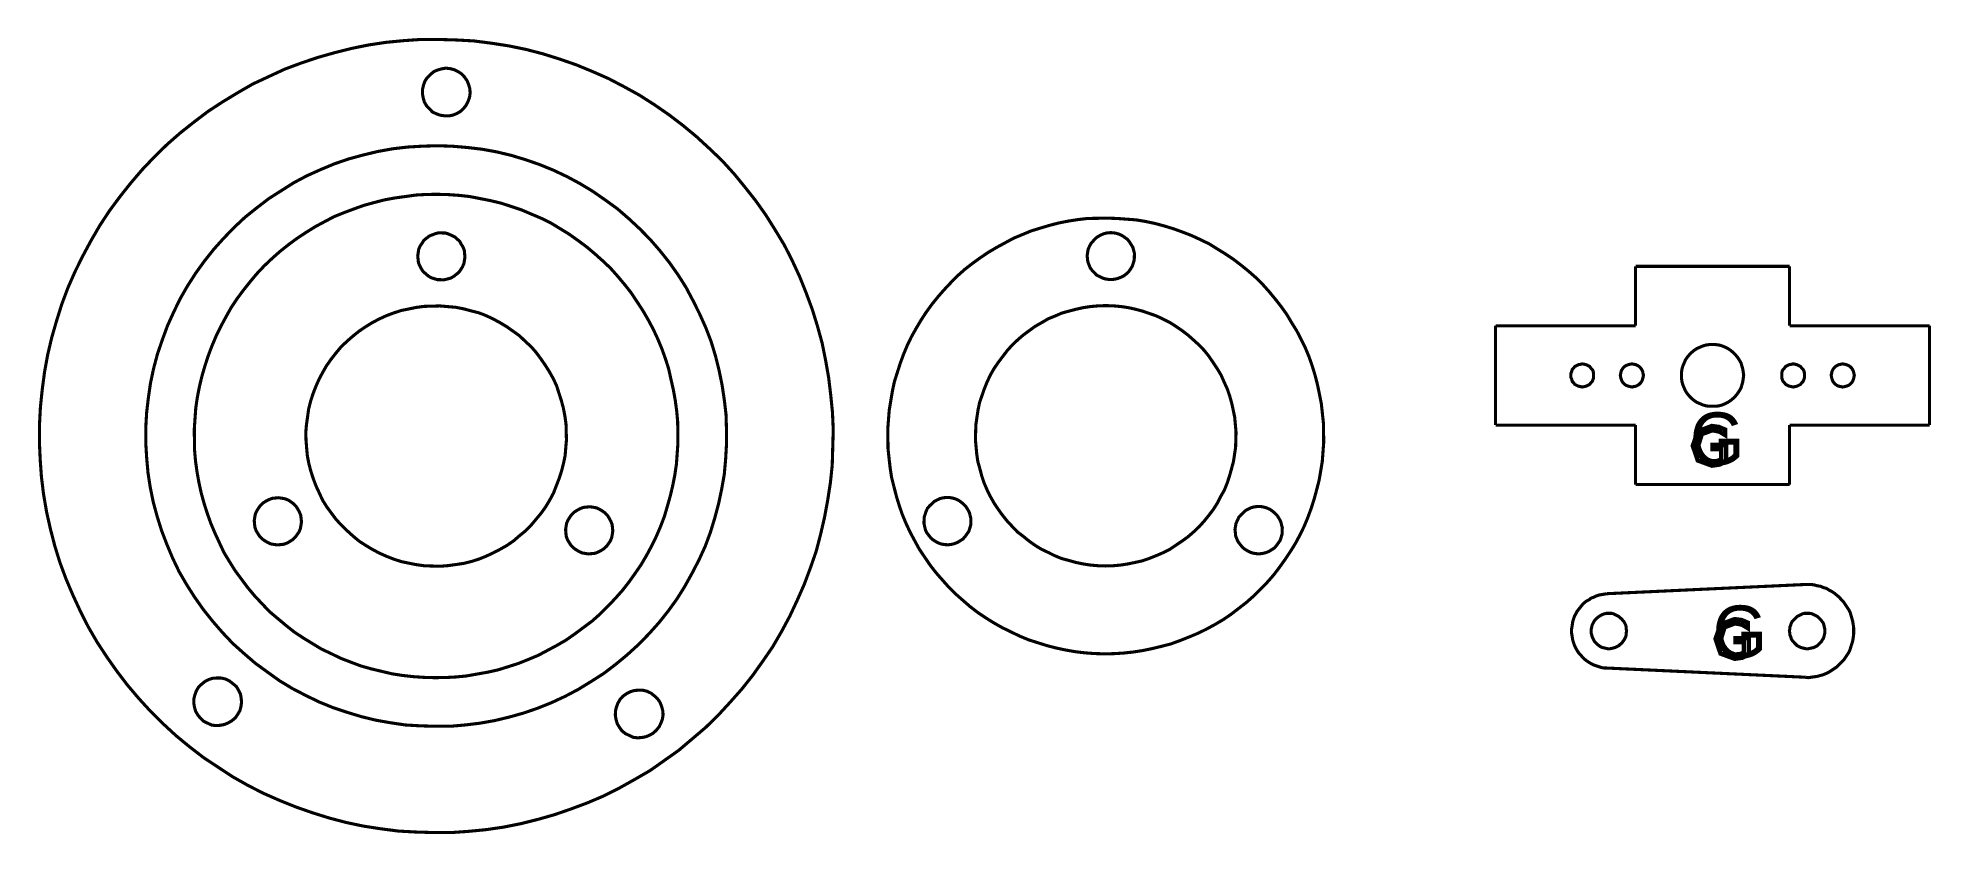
# Model space of a CAD drawing. Extents: x 0.22 to 4.73, y 6.85 to 8.75.
import ezdxf

# ---------------------------------------------------------------- set-up
doc = ezdxf.new("R2010")
doc.units = 0
doc.layers.get('0').update_dxf_attribs({"linetype": 'CONTINUOUS'})

msp = doc.modelspace()

# ---------------------------------------------------------------- linework, layer by layer
at = {"color": 0, "const_width": 0.007385}
for points in [[(0.221354, 7.82639), (0.221192, 7.78472), (0.22309, 7.74294), (0.226074, 7.70117), (0.231119, 7.66038), (0.238281, 7.61849), (0.247504, 7.57758), (0.257813, 7.53771), (0.270182, 7.49772), (0.284668, 7.45876), (0.301269, 7.41971), (0.318901, 7.38167), (0.337619, 7.34467), (0.358507, 7.30865), (0.381456, 7.2736), (0.405436, 7.23953), (0.430556, 7.20649), (0.457736, 7.17447), (0.486057, 7.14344), (0.515408, 7.11442), (0.546875, 7.08539), (0.57845, 7.05946), (0.612088, 7.03347), (0.64681, 7.01058), (0.681586, 6.98768), (0.718533, 6.96685), (0.755479, 6.94803), (0.793565, 6.93132), (0.832682, 6.91558), (0.871907, 6.90192), (0.912164, 6.88932), (0.952528, 6.87875), (0.992893, 6.87028), (1.0344, 6.86388), (1.07596, 6.8585), (1.11757, 6.85622), (1.15923, 6.85503), (1.2009, 6.85487), (1.24268, 6.85781), (1.28445, 6.86182), (1.32633, 6.86789), (1.36719, 6.87608), (1.40815, 6.88633), (1.44808, 6.89768), (1.48703, 6.91118), (1.52599, 6.92567), (1.56506, 6.94228), (1.60206, 6.96099), (1.63917, 6.98178), (1.67518, 7.00261), (1.70925, 7.02664), (1.74328, 7.05067), (1.77533, 7.0779), (1.8074, 7.10508), (1.8374, 7.13444), (1.8654, 7.16487), (1.89339, 7.1964), (1.91932, 7.229), (1.94325, 7.26264), (1.96718, 7.29742), (1.98801, 7.33328), (2.00786, 7.37022), (2.02561, 7.40826), (2.04237, 7.44629), (2.05701, 7.48551), (2.07069, 7.52468), (2.08122, 7.56506), (2.09076, 7.60644), (2.09819, 7.64686), (2.1046, 7.68836), (2.10894, 7.72993), (2.11014, 7.7716), (2.11139, 7.81429), (2.10949, 7.85601), (2.10542, 7.89675), (2.10042, 7.93858), (2.09326, 7.97944), (2.08507, 8.02035), (2.07374, 8.06131), (2.06136, 8.10129), (2.04688, 8.14025), (2.03131, 8.17925), (2.01367, 8.21729), (1.9949, 8.25429), (1.97304, 8.29036), (1.95111, 8.32542), (1.92708, 8.35943), (1.90093, 8.39253), (1.87478, 8.42453), (1.84651, 8.45557), (1.81608, 8.4846), (1.78564, 8.51258), (1.7531, 8.53956), (1.72043, 8.56446), (1.68571, 8.58843), (1.6499, 8.61133), (1.61399, 8.63112), (1.57601, 8.65099), (1.53797, 8.66769), (1.49983, 8.68343), (1.46067, 8.69706), (1.42036, 8.70969), (1.38005, 8.72026), (1.3386, 8.72874), (1.29709, 8.73514), (1.25559, 8.7405), (1.21397, 8.74278), (1.17231, 8.74397), (1.13064, 8.74414), (1.08887, 8.74121), (1.04704, 8.73719), (1.00624, 8.73112), (0.965386, 8.72288), (0.924425, 8.71263), (0.884494, 8.70128), (0.84451, 8.68787), (0.805501, 8.67333), (0.767469, 8.65571), (0.729492, 8.63803), (0.693414, 8.61719), (0.657389, 8.59532), (0.622287, 8.57238), (0.589247, 8.54725), (0.556207, 8.52115), (0.525174, 8.49392), (0.495171, 8.46457), (0.466146, 8.43414), (0.439182, 8.40261), (0.413249, 8.37001), (0.388292, 8.33637), (0.365397, 8.3016), (0.344564, 8.26574), (0.324707, 8.22879), (0.305881, 8.19075), (0.289171, 8.15272), (0.274468, 8.11356), (0.261828, 8.07324), (0.250271, 8.03293), (0.240776, 7.99257), (0.23329, 7.95111), (0.227974, 7.91064), (0.223633, 7.86908), (0.221354, 7.82639)], [(1.2468, 8.61675), (1.24544, 8.60639), (1.24208, 8.59711), (1.23763, 8.58783), (1.23112, 8.57969), (1.22363, 8.5726), (1.21517, 8.56765), (1.20568, 8.56375), (1.19623, 8.56196), (1.18582, 8.56222), (1.17546, 8.56358), (1.16618, 8.567), (1.1569, 8.5714), (1.14985, 8.57894), (1.14274, 8.58643), (1.13775, 8.59489), (1.13493, 8.60542), (1.13314, 8.61486), (1.13341, 8.62528), (1.1358, 8.63558), (1.13921, 8.64486), (1.14464, 8.65306), (1.15213, 8.66015), (1.15967, 8.66721), (1.16911, 8.67111), (1.1786, 8.67393), (1.18907, 8.67572), (1.19944, 8.67437), (1.20877, 8.67204), (1.21804, 8.66758), (1.22618, 8.66217), (1.23329, 8.65463), (1.23926, 8.64615), (1.24316, 8.63667), (1.24598, 8.62722), (1.2468, 8.61675)], [(0.474392, 7.81901), (0.476508, 7.85542), (0.480632, 7.89074), (0.485786, 7.92606), (0.493056, 7.96024), (0.502442, 7.99539), (0.513781, 8.02838), (0.526258, 8.06244), (0.540744, 8.09429), (0.556207, 8.12619), (0.573785, 8.1569), (0.593479, 8.18761), (0.614094, 8.21619), (0.636774, 8.24474), (0.660482, 8.27111), (0.685167, 8.2965), (0.710883, 8.32069), (0.738661, 8.34283), (0.767415, 8.36496), (0.797146, 8.38385), (0.826878, 8.40278), (0.858615, 8.4196), (0.891331, 8.43431), (0.924044, 8.44792), (0.957736, 8.45947), (0.992404, 8.46886), (1.02702, 8.47721), (1.06158, 8.4835), (1.09717, 8.48768), (1.13265, 8.48981), (1.16808, 8.49083), (1.2035, 8.48981), (1.23985, 8.48671), (1.27517, 8.48253), (1.30941, 8.47635), (1.34456, 8.46799), (1.37869, 8.45762), (1.41168, 8.44624), (1.44467, 8.43278), (1.47754, 8.41726), (1.50831, 8.40072), (1.53906, 8.38211), (1.56868, 8.36149), (1.59722, 8.34088), (1.62468, 8.31711), (1.65007, 8.29346), (1.6754, 8.26774), (1.69857, 8.241), (1.72071, 8.21326), (1.74175, 8.18349), (1.76064, 8.15375), (1.77746, 8.12201), (1.79318, 8.09028), (1.80789, 8.05757), (1.82047, 8.02485), (1.83094, 7.99018), (1.83936, 7.9566), (1.84668, 7.92096), (1.85189, 7.88639), (1.85607, 7.85086), (1.85715, 7.81537), (1.85715, 7.77892), (1.85508, 7.74354), (1.85194, 7.70822), (1.84571, 7.67296), (1.83849, 7.63878), (1.8291, 7.60363), (1.81874, 7.56956), (1.80638, 7.53657), (1.79183, 7.50467), (1.77528, 7.47282), (1.75771, 7.44103), (1.73915, 7.41135), (1.71853, 7.38276), (1.69581, 7.35428), (1.6721, 7.32785), (1.6474, 7.30251), (1.62067, 7.27826), (1.59397, 7.25612), (1.56515, 7.23406), (1.53543, 7.21511), (1.50467, 7.19618), (1.47293, 7.17942), (1.44125, 7.16471), (1.4075, 7.1511), (1.37381, 7.13954), (1.34022, 7.1301), (1.30556, 7.12175), (1.26997, 7.11544), (1.23546, 7.11128), (1.19992, 7.10813), (1.16347, 7.10813), (1.12804, 7.10915), (1.09267, 7.11122), (1.0574, 7.11643), (1.02214, 7.12267), (0.98801, 7.13097), (0.953939, 7.14133), (0.919868, 7.15272), (0.886882, 7.16618), (0.855035, 7.18169), (0.823188, 7.19824), (0.792481, 7.21685), (0.763889, 7.23747), (0.735351, 7.25814), (0.7079, 7.28185), (0.681478, 7.3055), (0.657226, 7.33122), (0.634006, 7.35796), (0.611871, 7.38569), (0.590875, 7.41547), (0.57194, 7.44521), (0.554036, 7.47592), (0.538357, 7.50874), (0.524685, 7.54139), (0.512099, 7.57406), (0.501628, 7.60775), (0.492188, 7.64236), (0.484918, 7.678), (0.479656, 7.71257), (0.476508, 7.7481), (0.474392, 7.78358), (0.474392, 7.81901)], [(0.589953, 7.81569), (0.590278, 7.79069), (0.590603, 7.76563), (0.592936, 7.73953), (0.596408, 7.71442), (0.600857, 7.68929), (0.606392, 7.66411), (0.61301, 7.63997), (0.62066, 7.61578), (0.629286, 7.59153), (0.639051, 7.56836), (0.649849, 7.54508), (0.660644, 7.52186), (0.673557, 7.50065), (0.6875, 7.47835), (0.702528, 7.45811), (0.717611, 7.43787), (0.733724, 7.41868), (0.751899, 7.39936), (0.769097, 7.38118), (0.788411, 7.36496), (0.807725, 7.34879), (0.828125, 7.33251), (0.84961, 7.31836), (0.892578, 7.2921), (0.916233, 7.28103), (0.938857, 7.26992), (0.986274, 7.2519), (1.01107, 7.2449), (1.06076, 7.23307), (1.08567, 7.22922), (1.11057, 7.2264), (1.13656, 7.22461), (1.16157, 7.2239), (1.18761, 7.22418), (1.21267, 7.22553), (1.23774, 7.22792), (1.26291, 7.23242), (1.28803, 7.23687), (1.31321, 7.2424), (1.3616, 7.25771), (1.3858, 7.26742), (1.40901, 7.27713), (1.4535, 7.30089), (1.47575, 7.31381), (1.49701, 7.32878), (1.51725, 7.34386), (1.53749, 7.35889), (1.55675, 7.37603), (1.57503, 7.39426), (1.59224, 7.41249), (1.60943, 7.43181), (1.62457, 7.45117), (1.63981, 7.4726), (1.65392, 7.49306), (1.6671, 7.51557), (1.67919, 7.53814), (1.69026, 7.56076), (1.70036, 7.58447), (1.70936, 7.60812), (1.71631, 7.63189), (1.72331, 7.65674), (1.72922, 7.68158), (1.7341, 7.70643), (1.73796, 7.73236), (1.74154, 7.78228), (1.74126, 7.80832), (1.74094, 7.83333), (1.73856, 7.85949), (1.73514, 7.8846), (1.73063, 7.90972), (1.7251, 7.93386), (1.71957, 7.95904), (1.71192, 7.98318), (1.70324, 8.00743), (1.69353, 8.03065), (1.68272, 8.05388), (1.67085, 8.07611), (1.65793, 8.09836), (1.64399, 8.11962), (1.62999, 8.14085), (1.61393, 8.16114), (1.59776, 8.18033), (1.58063, 8.1996), (1.56239, 8.21679), (1.54308, 8.23406), (1.52376, 8.25028), (1.50336, 8.2654), (1.48188, 8.28065), (1.43892, 8.30692), (1.41629, 8.31799), (1.39264, 8.32801), (1.36898, 8.33811), (1.34522, 8.34608), (1.32042, 8.35411), (1.29563, 8.36003), (1.27073, 8.36496), (1.24588, 8.36985), (1.22092, 8.37261), (1.19493, 8.37446), (1.16992, 8.37517), (1.14388, 8.37489), (1.11882, 8.37354), (1.09375, 8.37007), (1.06863, 8.36664), (1.04351, 8.36214), (1.01828, 8.35558), (0.99414, 8.34896), (0.969943, 8.34028), (0.946724, 8.3316), (0.922526, 8.32189), (0.878039, 8.29813), (0.85574, 8.28418), (0.834526, 8.27024), (0.814236, 8.25521), (0.794, 8.2391), (0.775825, 8.22299), (0.756511, 8.20481), (0.739312, 8.18653), (0.723144, 8.16721), (0.706922, 8.14681), (0.691732, 8.12642), (0.677517, 8.10493), (0.665474, 8.08339), (0.653321, 8.06082), (0.642253, 8.03825), (0.632215, 8.01454), (0.62321, 7.99083), (0.615181, 7.9661), (0.608236, 7.94233), (0.602268, 7.91749), (0.597385, 7.89258), (0.593533, 7.86664), (0.591743, 7.84169), (0.589953, 7.81569)], [(2.2411, 7.81456), (2.24154, 7.79161), (2.24186, 7.76867), (2.24436, 7.74567), (2.24681, 7.72374), (2.25032, 7.70068), (2.25592, 7.67865), (2.26156, 7.65662), (2.26822, 7.63456), (2.27588, 7.61242), (2.28467, 7.59131), (2.29449, 7.57021), (2.30533, 7.55007), (2.31625, 7.53), (2.32921, 7.51085), (2.34224, 7.49169), (2.35628, 7.47358), (2.37142, 7.45643), (2.38656, 7.43935), (2.40278, 7.42324), (2.42003, 7.40815), (2.43733, 7.39307), (2.45568, 7.37896), (2.4751, 7.36594), (2.49451, 7.35389), (2.514, 7.34289), (2.53456, 7.33296), (2.55512, 7.32297), (2.57676, 7.31396), (2.59842, 7.30712), (2.62011, 7.30024), (2.64285, 7.29438), (2.66569, 7.28956), (2.68744, 7.28581), (2.71029, 7.28304), (2.73318, 7.28131), (2.75608, 7.28065), (2.77903, 7.28103), (2.80197, 7.28244), (2.82497, 7.28489), (2.84799, 7.28842), (2.87001, 7.29297), (2.89312, 7.29856), (2.91515, 7.30419), (2.93619, 7.3119), (2.95833, 7.32064), (2.97944, 7.32943), (2.99951, 7.33925), (3.01964, 7.35015), (3.03976, 7.36203), (3.05892, 7.37506), (3.09517, 7.40315), (3.11231, 7.41829), (3.12842, 7.43451), (3.14447, 7.45074), (3.15961, 7.46799), (3.17367, 7.48639), (3.18674, 7.50472), (3.19976, 7.52414), (3.21181, 7.54362), (3.22282, 7.56413), (3.23281, 7.58469), (3.24175, 7.60633), (3.24968, 7.62799), (3.25657, 7.64963), (3.26243, 7.67139), (3.26828, 7.69412), (3.27203, 7.71593), (3.27582, 7.73872), (3.2775, 7.76161), (3.27924, 7.78444), (3.27849, 7.83035), (3.27604, 7.85335), (3.27354, 7.87631), (3.26904, 7.89936), (3.26443, 7.92139), (3.25885, 7.94347), (3.25217, 7.9655), (3.24447, 7.98763), (3.23574, 8.00874), (3.22592, 8.02881), (3.215, 8.04997), (3.20307, 8.06907), (3.19119, 8.08919), (3.17817, 8.10732), (3.16406, 8.12543), (3.14899, 8.14361), (3.13385, 8.16069), (3.11762, 8.17681), (3.10038, 8.19189), (3.08306, 8.20594), (3.06472, 8.22006), (3.04525, 8.23312), (3.02582, 8.24511), (3.0064, 8.25717), (2.98583, 8.26714), (2.96425, 8.27713), (2.94362, 8.28504), (2.92199, 8.29297), (2.89925, 8.29986), (2.8775, 8.30572), (2.85471, 8.31054), (2.83192, 8.31435), (2.80903, 8.31603), (2.78618, 8.31771), (2.76329, 8.31836), (2.74035, 8.31803), (2.71739, 8.31765), (2.69542, 8.31515), (2.67242, 8.31164), (2.64936, 8.30712), (2.62733, 8.30149), (2.60525, 8.29486), (2.58317, 8.28819), (2.56207, 8.2794), (2.54096, 8.27067), (2.50071, 8.24886), (2.48058, 8.23697), (2.46143, 8.22396), (2.44331, 8.21094), (2.42518, 8.19689), (2.4081, 8.18175), (2.39199, 8.16553), (2.37586, 8.14828), (2.36079, 8.13103), (2.34674, 8.11372), (2.33263, 8.09429), (2.32064, 8.0759), (2.30854, 8.05539), (2.29758, 8.03592), (2.2876, 8.01535), (2.27864, 7.99376), (2.27072, 7.97211), (2.25694, 7.92871), (2.25211, 7.90593), (2.24832, 7.88314), (2.24457, 7.86029), (2.24283, 7.83746), (2.2411, 7.81456)], [(1.23443, 8.22532), (1.23313, 8.21804), (1.23188, 8.20975), (1.22852, 8.20253), (1.22418, 8.19536), (1.21978, 8.18924), (1.21343, 8.18425), (1.20703, 8.17919), (1.1996, 8.17524), (1.19228, 8.17339), (1.1849, 8.1715), (1.17659, 8.17176), (1.16824, 8.17199), (1.16103, 8.17426), (1.15381, 8.1766), (1.14665, 8.18093), (1.14052, 8.18636), (1.13444, 8.19174), (1.13048, 8.19808), (1.12647, 8.20551), (1.12359, 8.21289), (1.12277, 8.22125), (1.12196, 8.22857), (1.12326, 8.23687), (1.12451, 8.24517), (1.12788, 8.25239), (1.13222, 8.25851), (1.13661, 8.26568), (1.14296, 8.27067), (1.14936, 8.27572), (1.15674, 8.27864), (1.16412, 8.28153), (1.1715, 8.28342), (1.1798, 8.28315), (1.18815, 8.28293), (1.19537, 8.28065), (1.20258, 8.27729), (1.20974, 8.27399), (1.21587, 8.26856), (1.22195, 8.26318), (1.22591, 8.25581), (1.22987, 8.2494), (1.2328, 8.24203), (1.23443, 8.22532)], [(2.82829, 8.22586), (2.82807, 8.21853), (2.82351, 8.2041), (2.81913, 8.19694), (2.81478, 8.19081), (2.8094, 8.18576), (2.803, 8.18072), (2.79665, 8.17779), (2.78933, 8.17486), (2.78196, 8.17301), (2.77462, 8.17219), (2.76736, 8.17236), (2.75906, 8.17367), (2.75185, 8.176), (2.74567, 8.17925), (2.7385, 8.18261), (2.73346, 8.18799), (2.72835, 8.19331), (2.72336, 8.19971), (2.72043, 8.20708), (2.71756, 8.21446), (2.71669, 8.22179), (2.71588, 8.22911), (2.71718, 8.23742), (2.71843, 8.24468), (2.72174, 8.25185), (2.72504, 8.25803), (2.73042, 8.26411), (2.73583, 8.27024), (2.74115, 8.27425), (2.74858, 8.27821), (2.75489, 8.28114), (2.76226, 8.28299), (2.77061, 8.28381), (2.77789, 8.28358), (2.78515, 8.28233), (2.79237, 8.28006), (2.79958, 8.27669), (2.81185, 8.26801), (2.81683, 8.26161), (2.82086, 8.25526), (2.82482, 8.24886), (2.82671, 8.24154), (2.82856, 8.23421), (2.82829, 8.22586)], [(0.855469, 7.808), (0.857042, 7.82671), (0.8597, 7.84538), (0.862304, 7.86404), (0.867025, 7.88271), (0.872721, 7.90022), (0.879503, 7.91775), (0.887315, 7.93528), (0.896104, 7.95167), (0.904893, 7.96707), (0.915744, 7.98236), (0.927681, 7.99767), (0.939561, 8.01187), (0.953504, 8.02507), (0.967393, 8.03717), (0.982314, 8.04921), (0.997179, 8.05925), (1.01313, 8.06917), (1.03006, 8.07807), (1.04693, 8.08589), (1.06489, 8.09267), (1.08274, 8.09842), (1.10059, 8.10206), (1.11838, 8.10574), (1.13726, 8.10829), (1.15603, 8.10878), (1.1748, 8.10932), (1.19352, 8.10769), (1.21218, 8.10612), (1.23085, 8.10249), (1.24843, 8.09776), (1.26709, 8.0931), (1.28456, 8.08632), (1.30105, 8.07856), (1.31744, 8.06972), (1.33382, 8.05989), (1.34918, 8.04904), (1.36448, 8.03814), (1.37766, 8.02528), (1.39187, 8.01237), (1.40397, 7.99849), (1.41499, 7.98356), (1.426, 7.96761), (1.43599, 7.95171), (1.44487, 7.93582), (1.45275, 7.91889), (1.45844, 7.90099), (1.46419, 7.88314), (1.46892, 7.86529), (1.4725, 7.8464), (1.4751, 7.82758), (1.47607, 7.79004), (1.47293, 7.75261), (1.46929, 7.73497), (1.46457, 7.71636), (1.45888, 7.69883), (1.4521, 7.68132), (1.44536, 7.66379), (1.43653, 7.64735), (1.42671, 7.63097), (1.41581, 7.61567), (1.40392, 7.6014), (1.39204, 7.58718), (1.37918, 7.574), (1.3642, 7.5619), (1.35032, 7.54981), (1.33436, 7.53879), (1.31852, 7.52989), (1.30154, 7.521), (1.28467, 7.51313), (1.26779, 7.50635), (1.24989, 7.5006), (1.23101, 7.49599), (1.21322, 7.49338), (1.19439, 7.49078), (1.17556, 7.48926), (1.15685, 7.48981), (1.13807, 7.49035), (1.11941, 7.49294), (1.10075, 7.49664), (1.08317, 7.50028), (1.06559, 7.50597), (1.04807, 7.51275), (1.0306, 7.52056), (1.01416, 7.52935), (0.997775, 7.53922), (0.982422, 7.54904), (0.968207, 7.56093), (0.953993, 7.57383), (0.94081, 7.58669), (0.927681, 7.60064), (0.916613, 7.61556), (0.905599, 7.63049), (0.895617, 7.64638), (0.887804, 7.66331), (0.879937, 7.68018), (0.873156, 7.69808), (0.867404, 7.71599), (0.862739, 7.73383), (0.859104, 7.75271), (0.857531, 7.77046), (0.856011, 7.78928), (0.855469, 7.808)], [(2.45042, 7.80849), (2.45096, 7.82617), (2.4535, 7.84381), (2.45611, 7.86143), (2.45975, 7.87907), (2.47114, 7.91206), (2.47786, 7.92854), (2.48562, 7.94499), (2.49442, 7.96039), (2.50424, 7.97472), (2.51503, 7.98899), (2.52588, 8.00325), (2.53776, 8.01644), (2.55063, 8.0286), (2.56342, 8.03965), (2.57835, 8.05072), (2.59218, 8.06071), (2.60801, 8.06967), (2.62289, 8.07856), (2.63975, 8.08539), (2.6556, 8.09224), (2.67242, 8.09694), (2.69026, 8.10161), (2.70703, 8.10531), (2.72483, 8.10792), (2.74257, 8.10949), (2.76031, 8.11003), (2.778, 8.10949), (2.79568, 8.10796), (2.81332, 8.10536), (2.82992, 8.10172), (2.8475, 8.09706), (2.88049, 8.08567), (2.89697, 8.0779), (2.91237, 8.07021), (2.92768, 8.06039), (2.942, 8.05057), (2.95628, 8.03971), (2.96946, 8.02789), (2.98269, 8.01606), (2.99485, 8.00319), (3.00592, 7.98931), (3.02588, 7.95958), (3.03483, 7.94472), (3.04167, 7.92888), (3.04947, 7.91194), (3.05528, 7.89512), (3.06, 7.87831), (3.06369, 7.86154), (3.06733, 7.84375), (3.0689, 7.82596), (3.07047, 7.80821), (3.06993, 7.79047), (3.06944, 7.77279), (3.06683, 7.75515), (3.06429, 7.73856), (3.05957, 7.72097), (3.05496, 7.70443), (3.04921, 7.6869), (3.04249, 7.67042), (3.03369, 7.65506), (3.02599, 7.63965), (3.01617, 7.62429), (3.00532, 7.61003), (2.99451, 7.59674), (2.98269, 7.58356), (2.96983, 7.5714), (2.95589, 7.55931), (2.94206, 7.54932), (2.92719, 7.53933), (2.91233, 7.52929), (2.89649, 7.52143), (2.88064, 7.5146), (2.86376, 7.50781), (2.8469, 7.50206), (2.83014, 7.49837), (2.81233, 7.49468), (2.79557, 7.49208), (2.77783, 7.4905), (2.7601, 7.48996), (2.74235, 7.49044), (2.72472, 7.49203), (2.70708, 7.49462), (2.68946, 7.49826), (2.6729, 7.50293), (2.65533, 7.5076), (2.63889, 7.51432), (2.62349, 7.52208), (2.60704, 7.52983), (2.59267, 7.53857), (2.57736, 7.54943), (2.56413, 7.56028), (2.54986, 7.57107), (2.53771, 7.58393), (2.52561, 7.59679), (2.51449, 7.61068), (2.5045, 7.62451), (2.49451, 7.63937), (2.48557, 7.65528), (2.47771, 7.67111), (2.47086, 7.68696), (2.46511, 7.70378), (2.46044, 7.72168), (2.45568, 7.73844), (2.45307, 7.75624), (2.4515, 7.77294), (2.44993, 7.79075), (2.45042, 7.80849)], [(4.27914, 7.94428), (4.2781, 7.93593), (4.27707, 7.92865), (4.27496, 7.92139), (4.27289, 7.91406), (4.26872, 7.90679), (4.26454, 7.90056), (4.25933, 7.89426), (4.25412, 7.88906), (4.24789, 7.88385), (4.24164, 7.87972), (4.2354, 7.87657), (4.22808, 7.87343), (4.22081, 7.87136), (4.21246, 7.87033), (4.19683, 7.87033), (4.18956, 7.87136), (4.18224, 7.87343), (4.16769, 7.87972), (4.1614, 7.88385), (4.15517, 7.88906), (4.14996, 7.89426), (4.14475, 7.90056), (4.14057, 7.90679), (4.13747, 7.91406), (4.13433, 7.92139), (4.13226, 7.92865), (4.13124, 7.93593), (4.13124, 7.95156), (4.13226, 7.95888), (4.13433, 7.96614), (4.13747, 7.97342), (4.14057, 7.98074), (4.14475, 7.98697), (4.14996, 7.99322), (4.15517, 7.99843), (4.1614, 8.00364), (4.16769, 8.00781), (4.17497, 8.01096), (4.18224, 8.01406), (4.18956, 8.01617), (4.19683, 8.01719), (4.21246, 8.01719), (4.22081, 8.01617), (4.22808, 8.01406), (4.2354, 8.01096), (4.24164, 8.00781), (4.24789, 8.00364), (4.25412, 7.99843), (4.25933, 7.99322), (4.26454, 7.98697), (4.26872, 7.98074), (4.27289, 7.97342), (4.27496, 7.96614), (4.27707, 7.95888), (4.2781, 7.95156), (4.27914, 7.94428)], [(3.92182, 7.94428), (3.92182, 7.93907), (3.92079, 7.93489), (3.91872, 7.92969), (3.91558, 7.9266), (3.91249, 7.92242), (3.90831, 7.92031), (3.90414, 7.91824), (3.89996, 7.91721), (3.89475, 7.91618), (3.89063, 7.91721), (3.88542, 7.91824), (3.88124, 7.92031), (3.87706, 7.92242), (3.87397, 7.9266), (3.87082, 7.92969), (3.86979, 7.93489), (3.86768, 7.93907), (3.86768, 7.94846), (3.86979, 7.95367), (3.87082, 7.95779), (3.87397, 7.96094), (3.87706, 7.96511), (3.88124, 7.96718), (3.88542, 7.96929), (3.89063, 7.97032), (3.89475, 7.97136), (3.89996, 7.97032), (3.90414, 7.96929), (3.90831, 7.96718), (3.91249, 7.96511), (3.91558, 7.96094), (3.91872, 7.95779), (3.92079, 7.95367), (3.92182, 7.94846), (3.92182, 7.94428)], [(4.04058, 7.94428), (4.03956, 7.93907), (4.03851, 7.93489), (4.0364, 7.92969), (4.03435, 7.9266), (4.03017, 7.92242), (4.02707, 7.92031), (4.02289, 7.91824), (4.01768, 7.91721), (4.01351, 7.91618), (4.00831, 7.91721), (4.00412, 7.91824), (3.99892, 7.92031), (3.99582, 7.92242), (3.99164, 7.9266), (3.98958, 7.92969), (3.98747, 7.93489), (3.98643, 7.93907), (3.9854, 7.94428), (3.98643, 7.94846), (3.98747, 7.95367), (3.98958, 7.95779), (3.99164, 7.96094), (3.99582, 7.96511), (3.99892, 7.96718), (4.00412, 7.96929), (4.00831, 7.97032), (4.01351, 7.97136), (4.01768, 7.97032), (4.02289, 7.96929), (4.02707, 7.96718), (4.03017, 7.96511), (4.03435, 7.96094), (4.0364, 7.95779), (4.03851, 7.95367), (4.03956, 7.94846), (4.04058, 7.94428)], [(4.42393, 7.94428), (4.42393, 7.93907), (4.4229, 7.93489), (4.42079, 7.92969), (4.41769, 7.9266), (4.41456, 7.92242), (4.41037, 7.92031), (4.40619, 7.91824), (4.40207, 7.91721), (4.39686, 7.91618), (4.39268, 7.91721), (4.38747, 7.91824), (4.38331, 7.92031), (4.37918, 7.92242), (4.37603, 7.9266), (4.37289, 7.92969), (4.37082, 7.93489), (4.36979, 7.93907), (4.36979, 7.94846), (4.37082, 7.95367), (4.37289, 7.95779), (4.37603, 7.96094), (4.37918, 7.96511), (4.38331, 7.96718), (4.38747, 7.96929), (4.39268, 7.97032), (4.39686, 7.97136), (4.40207, 7.97032), (4.40619, 7.96929), (4.41037, 7.96718), (4.41456, 7.96511), (4.41769, 7.96094), (4.42079, 7.95779), (4.4229, 7.95367), (4.42393, 7.94846), (4.42393, 7.94428)], [(4.54269, 7.94428), (4.54161, 7.93907), (4.54058, 7.93489), (4.53851, 7.92969), (4.5364, 7.9266), (4.53228, 7.92242), (4.52914, 7.92031), (4.52393, 7.91824), (4.51975, 7.91721), (4.51454, 7.91618), (4.51042, 7.91721), (4.50521, 7.91824), (4.50103, 7.92031), (4.49789, 7.92242), (4.49376, 7.9266), (4.49164, 7.92969), (4.48958, 7.93489), (4.48856, 7.93907), (4.48747, 7.94428), (4.48856, 7.94846), (4.48958, 7.95367), (4.49164, 7.95779), (4.49376, 7.96094), (4.49789, 7.96511), (4.50103, 7.96718), (4.50521, 7.96929), (4.51042, 7.97032), (4.51454, 7.97136), (4.51975, 7.97032), (4.52393, 7.96929), (4.52914, 7.96718), (4.53228, 7.96511), (4.5364, 7.96094), (4.53851, 7.95779), (4.54058, 7.95367), (4.54161, 7.94846), (4.54269, 7.94428)], [(0.845107, 7.59467), (0.843858, 7.58632), (0.842557, 7.5791), (0.839193, 7.57086), (0.830513, 7.5586), (0.82411, 7.55251), (0.817708, 7.54856), (0.811361, 7.54454), (0.802951, 7.54167), (0.795628, 7.54085), (0.787272, 7.54004), (0.778971, 7.54135), (0.771701, 7.54258), (0.76454, 7.54596), (0.757378, 7.55029), (0.751247, 7.55464), (0.745171, 7.56108), (0.741157, 7.56743), (0.737196, 7.57378), (0.734321, 7.58225), (0.733453, 7.58951), (0.732693, 7.59793), (0.733942, 7.60622), (0.735243, 7.61344), (0.738553, 7.62067), (0.742947, 7.62782), (0.747287, 7.63396), (0.753689, 7.64003), (0.760037, 7.64399), (0.767469, 7.64794), (0.774849, 7.65087), (0.782172, 7.65169), (0.790528, 7.6525), (0.798828, 7.65121), (0.806099, 7.64996), (0.814344, 7.6466), (0.826606, 7.63792), (0.832628, 7.63146), (0.836643, 7.62511), (0.840603, 7.61768), (0.843479, 7.61029), (0.844347, 7.60303), (0.845107, 7.59467)], [(1.58649, 7.57314), (1.58518, 7.56483), (1.58393, 7.55761), (1.58057, 7.54937), (1.57189, 7.53711), (1.56543, 7.53103), (1.55908, 7.52707), (1.55171, 7.52311), (1.54428, 7.52018), (1.537, 7.51938), (1.5286, 7.51856), (1.52035, 7.51986), (1.51307, 7.52111), (1.50586, 7.52442), (1.49869, 7.52881), (1.49257, 7.53315), (1.48649, 7.53961), (1.48253, 7.54596), (1.47851, 7.55231), (1.47564, 7.56071), (1.47483, 7.56803), (1.47407, 7.57644), (1.47532, 7.58469), (1.47656, 7.59196), (1.47993, 7.59918), (1.48426, 7.60633), (1.48861, 7.61247), (1.49507, 7.61849), (1.50142, 7.6225), (1.50885, 7.62646), (1.51622, 7.62933), (1.52354, 7.63021), (1.5319, 7.63097), (1.54021, 7.62972), (1.54742, 7.62847), (1.55464, 7.62511), (1.56179, 7.62076), (1.56793, 7.61643), (1.574, 7.60997), (1.57796, 7.60363), (1.58192, 7.59619), (1.58485, 7.58882), (1.58567, 7.58149), (1.58649, 7.57314)], [(2.43901, 7.59517), (2.43881, 7.58789), (2.43647, 7.57964), (2.43419, 7.57238), (2.42979, 7.56629), (2.42551, 7.56017), (2.42008, 7.55404), (2.41374, 7.55007), (2.40739, 7.54606), (2.39996, 7.54318), (2.39264, 7.54129), (2.38531, 7.54047), (2.37804, 7.54069), (2.36974, 7.54199), (2.36253, 7.54428), (2.35633, 7.54758), (2.34918, 7.55197), (2.34407, 7.55626), (2.33908, 7.56267), (2.33404, 7.56907), (2.33111, 7.57536), (2.32926, 7.58274), (2.32742, 7.5911), (2.32764, 7.59842), (2.32781, 7.60568), (2.33014, 7.6129), (2.33242, 7.62017), (2.33578, 7.62733), (2.34114, 7.63346), (2.35189, 7.64356), (2.35926, 7.64751), (2.36561, 7.65044), (2.37294, 7.65229), (2.38135, 7.6531), (2.38861, 7.65289), (2.39583, 7.65164), (2.4031, 7.64936), (2.41026, 7.646), (2.41639, 7.64165), (2.42253, 7.63628), (2.42757, 7.63092), (2.43153, 7.62457), (2.43549, 7.61714), (2.43739, 7.60981), (2.43924, 7.60243), (2.43901, 7.59517)], [(3.18033, 7.57368), (3.18018, 7.5664), (3.17785, 7.55811), (3.17551, 7.55089), (3.16683, 7.53863), (3.16146, 7.53256), (3.15506, 7.52854), (3.14871, 7.52458), (3.14133, 7.52165), (3.134, 7.51981), (3.12668, 7.51893), (3.11942, 7.51915), (3.11106, 7.52046), (3.10385, 7.52274), (3.09771, 7.52604), (3.09056, 7.53043), (3.08544, 7.53472), (3.0804, 7.54113), (3.07542, 7.54753), (3.07249, 7.55388), (3.06956, 7.56125), (3.06879, 7.56961), (3.06793, 7.57693), (3.06917, 7.58419), (3.07042, 7.59142), (3.07378, 7.59864), (3.0771, 7.60585), (3.08247, 7.61193), (3.09321, 7.62201), (3.10064, 7.62597), (3.10699, 7.6289), (3.11431, 7.63081), (3.12267, 7.63162), (3.12993, 7.6314), (3.13721, 7.6301), (3.14442, 7.62782), (3.15164, 7.62451), (3.15776, 7.62017), (3.16385, 7.61475), (3.16889, 7.60938), (3.1729, 7.60303), (3.17686, 7.59565), (3.17871, 7.58826), (3.18061, 7.58094), (3.18033, 7.57368)], [(4.00049, 7.33535), (3.99946, 7.33014), (3.99946, 7.32601), (3.99843, 7.32183), (3.99631, 7.31765), (3.99425, 7.31347), (3.9911, 7.30935), (3.98904, 7.30621), (3.98486, 7.30306), (3.98178, 7.29997), (3.9776, 7.29785), (3.97342, 7.29579), (3.96924, 7.29476), (3.96511, 7.29368), (3.9599, 7.29264), (3.95572, 7.29264), (3.95156, 7.29368), (3.94738, 7.29476), (3.94217, 7.29579), (3.93804, 7.29785), (3.93489, 7.29997), (3.93072, 7.30306), (3.92763, 7.30621), (3.92447, 7.30935), (3.92242, 7.31347), (3.92031, 7.31765), (3.91824, 7.32183), (3.91721, 7.32601), (3.91613, 7.33014), (3.91613, 7.33951), (3.91721, 7.34369), (3.91824, 7.3489), (3.92031, 7.35303), (3.92242, 7.35721), (3.92447, 7.36035), (3.92763, 7.36344), (3.93072, 7.3666), (3.93489, 7.36974), (3.93804, 7.37181), (3.94217, 7.37386), (3.94738, 7.37597), (3.95156, 7.37701), (3.96511, 7.37701), (3.96924, 7.37597), (3.97342, 7.37386), (3.98178, 7.36974), (3.98486, 7.3666), (3.98904, 7.36344), (3.9911, 7.36035), (3.99425, 7.35721), (3.99631, 7.35303), (3.99843, 7.3489), (3.99946, 7.34369), (3.99946, 7.33951), (4.00049, 7.33535)], [(4.47239, 7.33535), (4.47239, 7.33014), (4.47136, 7.32601), (4.47026, 7.32183), (4.46924, 7.31765), (4.4661, 7.31347), (4.46403, 7.30935), (4.46089, 7.30621), (4.45779, 7.30306), (4.45464, 7.29997), (4.45047, 7.29785), (4.44635, 7.29579), (4.44217, 7.29476), (4.43696, 7.29368), (4.43278, 7.29264), (4.4286, 7.29264), (4.42339, 7.29368), (4.41928, 7.29476), (4.4151, 7.29579), (4.41092, 7.29785), (4.40674, 7.29997), (4.4005, 7.30621), (4.3974, 7.30935), (4.39426, 7.31347), (4.39219, 7.31765), (4.39111, 7.32183), (4.38906, 7.32601), (4.38906, 7.33014), (4.38803, 7.33535), (4.38906, 7.33951), (4.38906, 7.34369), (4.39111, 7.3489), (4.39219, 7.35303), (4.39426, 7.35721), (4.40364, 7.3666), (4.40674, 7.36974), (4.4151, 7.37386), (4.41928, 7.37597), (4.42339, 7.37701), (4.43696, 7.37701), (4.44217, 7.37597), (4.44635, 7.37386), (4.45047, 7.37181), (4.45464, 7.36974), (4.45779, 7.3666), (4.46089, 7.36344), (4.46403, 7.36035), (4.4661, 7.35721), (4.46924, 7.35303), (4.47026, 7.3489), (4.47136, 7.34369), (4.47239, 7.33951), (4.47239, 7.33535)], [(0.702419, 7.16525), (0.701064, 7.15489), (0.698676, 7.14556), (0.693197, 7.13633), (0.687771, 7.12819), (0.679253, 7.12115), (0.670736, 7.11615), (0.661296, 7.11225), (0.651856, 7.11046), (0.641385, 7.10975), (0.631022, 7.11106), (0.621744, 7.1155), (0.612522, 7.11996), (0.605414, 7.12642), (0.598361, 7.13493), (0.593371, 7.14339), (0.590549, 7.15289), (0.588758, 7.16336), (0.589031, 7.17378), (0.591417, 7.18306), (0.594781, 7.19239), (0.600261, 7.20161), (0.607801, 7.20865), (0.615235, 7.21468), (0.624783, 7.21961), (0.634224, 7.2225), (0.644694, 7.22319), (0.655057, 7.22293), (0.664387, 7.22054), (0.673665, 7.21614), (0.689942, 7.20313), (0.694933, 7.19467), (0.699869, 7.18517), (0.70166, 7.17469), (0.702419, 7.16525)], [(1.70617, 7.13618), (1.70481, 7.12576), (1.70139, 7.11649), (1.697, 7.10726), (1.69049, 7.09907), (1.683, 7.09201), (1.67447, 7.08703), (1.66499, 7.08317), (1.6556, 7.08132), (1.64512, 7.08062), (1.63476, 7.08192), (1.62549, 7.08637), (1.61626, 7.09082), (1.60813, 7.09733), (1.60211, 7.10585), (1.59711, 7.11431), (1.59429, 7.12375), (1.5925, 7.13422), (1.59283, 7.14464), (1.59517, 7.15397), (1.59858, 7.16325), (1.60406, 7.17247), (1.61046, 7.17958), (1.61897, 7.1856), (1.62853, 7.19054), (1.63797, 7.19336), (1.64844, 7.19412), (1.65886, 7.19379), (1.66813, 7.19146), (1.6774, 7.18701), (1.68554, 7.1805), (1.69265, 7.1741), (1.69868, 7.16558), (1.70253, 7.15608), (1.70535, 7.14556), (1.70617, 7.13618)]]:
    msp.add_lwpolyline(points, close=True, dxfattribs=at)
for points in [[(4.02186, 8.20367), (4.38851, 8.20367)], [(4.02186, 8.06201), (4.02186, 8.20367)], [(4.38851, 8.20367), (4.38851, 8.06201)], [(3.68853, 8.06201), (4.02186, 8.06201)], [(3.68853, 7.82553), (3.68853, 8.06201)], [(4.38851, 8.06201), (4.72185, 8.06201)], [(4.72185, 8.06201), (4.72185, 7.82553)], [(4.02186, 7.82553), (3.68853, 7.82553)], [(4.02186, 7.82553), (4.02186, 7.68386)], [(4.38851, 7.68386), (4.38851, 7.82553)], [(4.72185, 7.82553), (4.38851, 7.82553)], [(4.02186, 7.68386), (4.38851, 7.68386)], [(4.42551, 7.44581), (3.95361, 7.42389)], [(4.42551, 7.22493), (4.43278, 7.2239), (4.44011, 7.22493), (4.44738, 7.22597), (4.45464, 7.22706), (4.46197, 7.22911), (4.46924, 7.23118), (4.47651, 7.23432), (4.48281, 7.23747), (4.48904, 7.2416), (4.50151, 7.24994), (4.51714, 7.26557), (4.5255, 7.27806), (4.52968, 7.28435), (4.53276, 7.29161), (4.53489, 7.29889), (4.53694, 7.30518), (4.53901, 7.31244), (4.5401, 7.31972), (4.54113, 7.32807), (4.54113, 7.34267), (4.5401, 7.34993), (4.53901, 7.35726), (4.53489, 7.37181), (4.53276, 7.37913), (4.52968, 7.38536), (4.52132, 7.39785), (4.51714, 7.40414), (4.51193, 7.40935), (4.50672, 7.41558), (4.50151, 7.41976), (4.49528, 7.42497), (4.48904, 7.4291), (4.48281, 7.43224), (4.47651, 7.43642), (4.46924, 7.43847), (4.46197, 7.44163), (4.45464, 7.44265), (4.44738, 7.44472), (4.44011, 7.44581), (4.42551, 7.44581)], [(3.95361, 7.42389), (3.94114, 7.42182), (3.93485, 7.42074), (3.9286, 7.41868), (3.92236, 7.41553), (3.91607, 7.41347), (3.91086, 7.40929), (3.90462, 7.40619), (3.89942, 7.40201), (3.89524, 7.39785), (3.89111, 7.39264), (3.88276, 7.38222), (3.87967, 7.37597), (3.87651, 7.37076), (3.87446, 7.36453), (3.87235, 7.35824), (3.87131, 7.35097), (3.87028, 7.34472), (3.86919, 7.33843), (3.86919, 7.33219), (3.87028, 7.32493), (3.87131, 7.31868), (3.87235, 7.31239), (3.87446, 7.30615), (3.87651, 7.29992), (3.87967, 7.29362), (3.88276, 7.28842), (3.88693, 7.28217), (3.89111, 7.278), (3.89524, 7.27279), (3.89942, 7.26867), (3.90462, 7.26449), (3.91086, 7.26031), (3.91607, 7.25722), (3.92236, 7.25407), (3.9286, 7.25201), (3.93485, 7.24989), (3.94114, 7.24783), (3.94738, 7.24681), (3.95361, 7.24681)], [(3.95361, 7.24681), (4.42551, 7.22493)]]:
    msp.add_lwpolyline(points, dxfattribs=at)
at = {"color": 1, "const_width": 0.010417}
for points in [[(4.22547, 7.74354), (4.22547, 7.76807), (4.20529, 7.76807), (4.20529, 7.77806), (4.23763, 7.77806), (4.23763, 7.73899), (4.22179, 7.73139), (4.20356, 7.72879), (4.16992, 7.74115), (4.15799, 7.7761), (4.16992, 7.81082), (4.20356, 7.8234), (4.22049, 7.82101), (4.23525, 7.81472), (4.23525, 7.80149), (4.22071, 7.81017), (4.20464, 7.81321), (4.17947, 7.80388), (4.171, 7.7761), (4.17947, 7.74832), (4.20464, 7.73899), (4.21614, 7.74007), (4.22547, 7.74354)], [(4.27962, 7.28358), (4.27962, 7.30811), (4.25944, 7.30811), (4.25944, 7.31808), (4.29178, 7.31808), (4.29178, 7.27903), (4.27593, 7.27143), (4.25771, 7.26882), (4.22407, 7.28119), (4.21213, 7.31614), (4.22407, 7.35086), (4.25771, 7.36344), (4.27463, 7.36106), (4.28939, 7.35476), (4.28939, 7.34153), (4.27485, 7.35021), (4.25879, 7.35325), (4.23361, 7.34392), (4.22515, 7.31614), (4.23361, 7.28836), (4.25879, 7.27903), (4.27029, 7.28011), (4.27962, 7.28358)]]:
    msp.add_lwpolyline(points, close=True, dxfattribs=at)

# ---------------------------------------------------------------- texts
at = {"color": 0}
for p in [(4.15104, 7.73053), (4.20518, 7.27057)]:
    msp.add_text('G', height=0.125, dxfattribs=at).set_placement(p)

doc.saveas('drawing.dxf')
